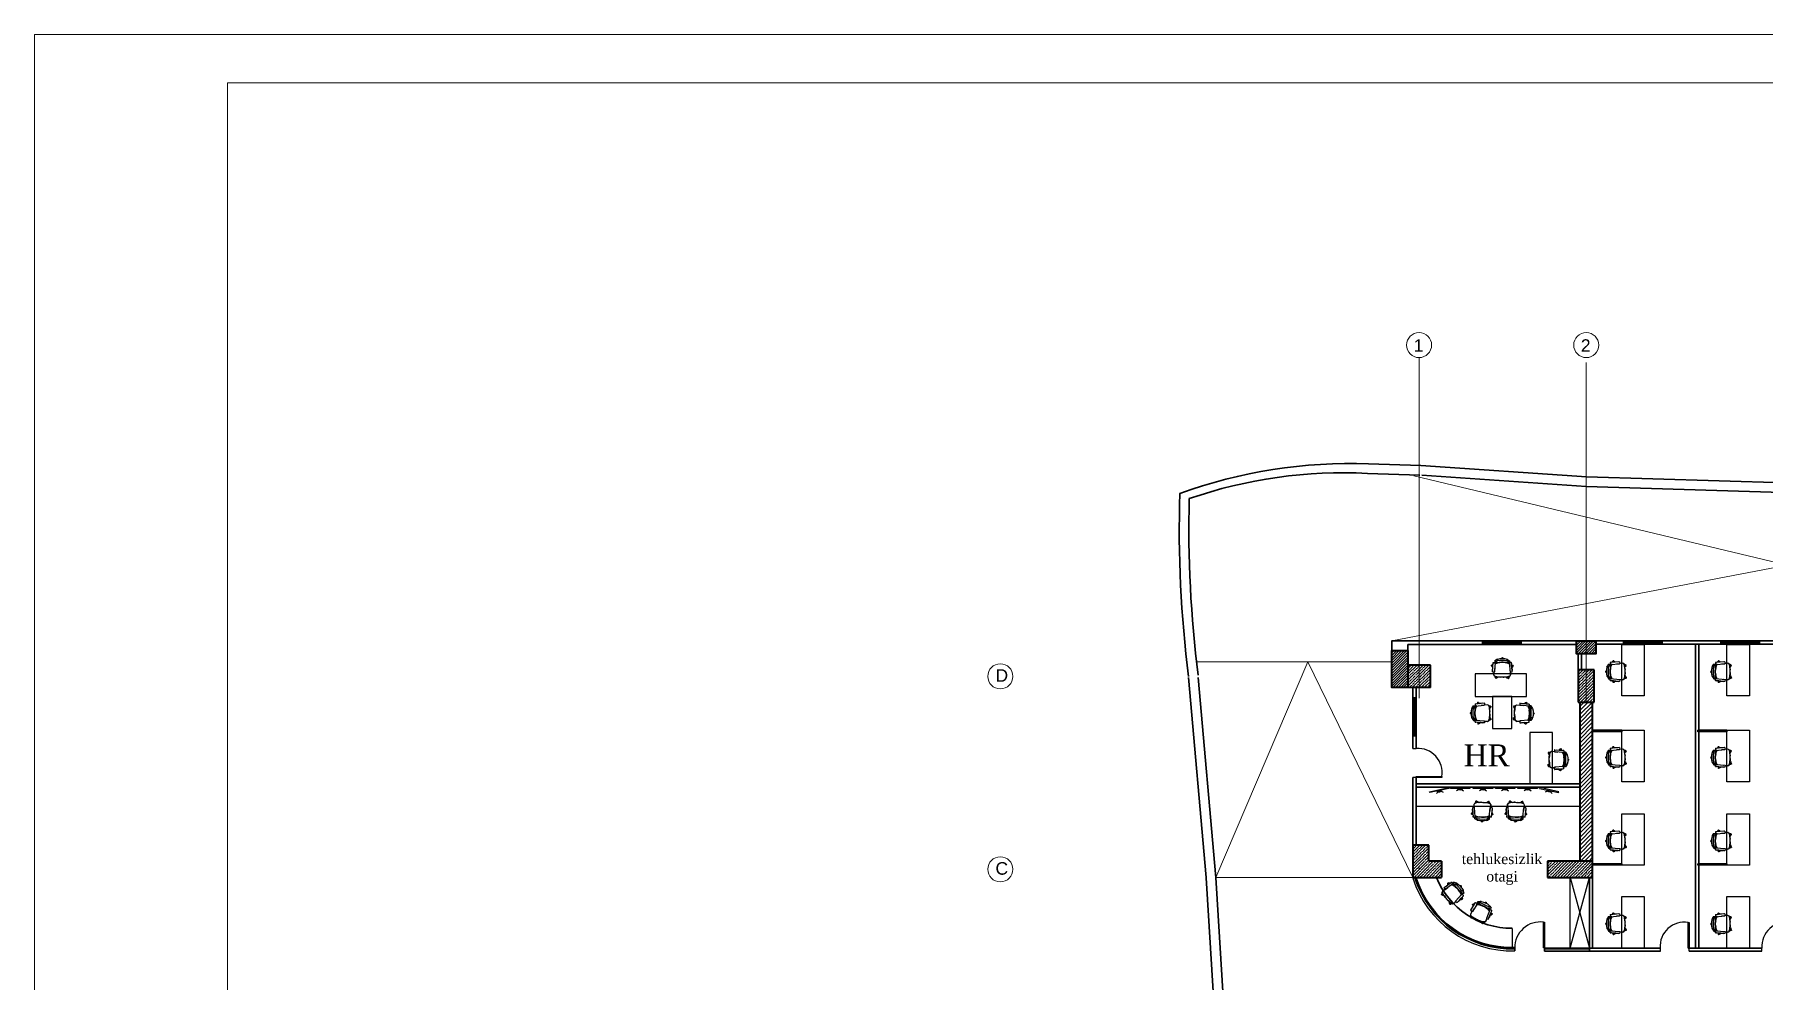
# Model space of a CAD drawing. Header units: millimetres. Extents: x 1531071 to 1560283, y -701792 to -691067.
# Drawn here: x 1531071 to 1536450, y -696078 to -693137 of the extents above; entities that cross this region are included whole.
import ezdxf

# ---------------------------------------------------------------- set-up
doc = ezdxf.new("R2010")
doc.units = ezdxf.units.MM
doc.header["$LTSCALE"] = 20
doc.header["$MEASUREMENT"] = 0
doc.linetypes.add('Dot & Dashed', pattern=[670.277762, 352.777767, -176.388884, 0, -141.111112])
for name, color, linetype, lineweight in [('A-Sect-Iden', 191, 'Continuous', 13), ('OXLAR', 6, 'Continuous', 5), ('RAZMERI', 251, 'Continuous', 5), ('Shtamp', 7, 'Continuous', 15), ('Text', 7, 'Continuous', 0), ('wall ext', 30, 'Continuous', 30)]:
    doc.layers.add(name, color=color, linetype=linetype, lineweight=lineweight)
doc.layers.add('mebel', color=21, linetype='Continuous')
for name, color, linetype, lineweight, true_color in [('Двери ArchiCAD_Ном._пера__23', 7, 'Continuous', 40, 0xff6600), ('Двери ArchiCAD_Ном._пера__47', 7, 'Continuous', 25, 0x373737), ('Конструктив - Колонны_Ном._пера__202', 7, 'Continuous', 0, 0x38637a), ('Конструктив - Колонны_Ном._пера__28', 7, 'Continuous', 40, 0xffe4e1), ('Конструктив - Перегородки_Ном._пера__47', 7, 'Continuous', 25, 0x373737)]:
    doc.layers.add(name, color=color, linetype=linetype, lineweight=lineweight, true_color=true_color)
doc.styles.add('Times New  Roman', font='times.ttf')
doc.styles.add('СГЕНЕРИР_СТИЛЬ_1', font='arial.ttf')

# ---------------------------------------------------------------- blocks, each defined once
blk = doc.blocks.new('m_102')
for p, q in [((-0.2, -0.2), (0, 0)), ((0, 0), (1.1, -1.1)), ((0, 0), (0, 0)), ((-11.2, -7.9), (-10.3, -7.4)), ((-11.1, -7.8), (-11.2, -7.9)), ((-11.2, -7.9), (-11.1, -8.1)), ((-11.1, -8.3), (-11, -7.9)), ((-11, -8.5), (-11.1, -8.3)), ((-11, -7.9), (-10.7, -7.7)), ((-9.7, -9), (-11, -8.5)), ((-10.9, -7.7), (-9.6, -7)), ((-10.3, -7.4), (-10.9, -7.7)), ((-10.7, -7.7), (-9.6, -8.1)), ((-10.7, -8.6), (-10.6, -9)), ((-10.6, -9), (-10.6, -9)), ((-10.6, -9), (-10.6, -9)), ((-10.6, -9), (-10.6, -9)), ((-10.6, -9), (-10.4, -9.4)), ((-10.4, -9.4), (-9.7, -9)), ((-9.7, -9), (-10.4, -9.3)), ((-9.6, -7), (-10.3, -7.4)), ((-10.2, -14.2), (-9.4, -5)), ((-10.2, -9.2), (-9.7, -9)), ((-10.2, -14.1), (-10.2, -14.5)), ((-10.2, -14.5), (-10.2, -14.2)), ((-10.2, -14.5), (-8.1, -14.7)), ((-10.1, -13), (-9.8, -9.9)), ((-9.6, -7), (-9.6, -7)), ((-9.4, -5), (-9.5, -5.9)), ((-9.4, -5), (-7.3, -5.1)), ((-8.7, -17.6), (-8.4, -14.7)), ((-8.6, -17.6), (-8.3, -14.7)), ((-7.3, -5.1), (-8.1, -14.4)), ((-8.1, -14.7), (-7.8, -11.2)), ((-8.1, -14.7), (-8.1, -14.3)), ((-7.7, -3.3), (-4.8, -1.6)), ((-5.6, -2.1), (-7.7, -3.3)), ((-7.7, -3.3), (-7.7, -3.6)), ((-7.7, -3.6), (-7.7, -3.8)), ((-7.7, -3.8), (-7.5, -4.3)), ((-7.5, -4.3), (-7.4, -4.6)), ((-7.3, -4.5), (-7.5, -4.3)), ((-7.4, -4.6), (-7.3, -4.5)), ((-7.4, -4.6), (-7.1, -4.8)), ((-7.4, -6.3), (-7.3, -5.3)), ((-7.4, -6.9), (-6.9, -6.1)), ((-7, -6.1), (-7.4, -6.7)), ((-7.4, -6.5), (-7.4, -6.3)), ((-7.3, -4.5), (-6.5, -4.1)), ((-7.1, -4.8), (-7.3, -4.5)), ((-7.1, -4.8), (-6.4, -4.9)), ((-7, -6.1), (-5, -5.2)), ((-6.9, -6.1), (-7, -6.1)), ((-6.9, -6.1), (-6.6, -6.1)), ((-6.6, -6.1), (-4.8, -5.3)), ((-6.5, -4.1), (-6, -4.2)), ((-6.4, -4.9), (-3.3, -4.8)), ((-6, -4.2), (-5.7, -3.5)), ((-5.7, -3.5), (-4.9, -3.3)), ((-4.8, -1.6), (-5.6, -2.1)), ((-5, -5.2), (-1, -4.8)), ((-4.9, -3.3), (-4.8, -2.1)), ((-2.5, -3.1), (-4.9, -3.3)), ((-4.8, -1.6), (-2.4, -1.1)), ((-4.8, -2.1), (-4.8, -1.6)), ((-4.8, -5.3), (-0.7, -4.8)), ((-3.3, -4.8), (2.9, -4.8)), ((-0.7, -4.8), (-3.3, -5.2)), ((-3.3, -5.2), (-0.5, -4.8)), ((2.1, -3.1), (-2.5, -3.1)), ((-1, -4.8), (-2.5, -5)), ((-2.4, -1.1), (2.1, -1.1)), ((-1.2, -1.1), (-0.9, -0.9)), ((-1.2, -4.8), (-1.2, -4.8)), ((-1, -4.8), (-1, -4.8)), ((-1, -4.8), (-1, -4.8)), ((-0.7, -4.8), (-1, -4.8)), ((-1, -4.8), (-1, -4.8)), ((-0.9, -0.9), (-0.6, -0.7)), ((-0.9, -0.9), (-0.9, -0.9)), ((-0.5, -4.8), (-0.7, -4.8)), ((-0.6, -0.4), (-0.4, -0.2)), ((-0.6, -1.1), (-0.6, -0.4)), ((-0.5, -4.8), (0.1, -4.8)), ((0.1, -4.8), (-0.5, -4.8)), ((-0.4, -0.2), (0, -0.2)), ((0, -0.2), (0.2, -0.4)), ((0.1, -4.8), (0.4, -4.8)), ((0.4, -4.8), (0.1, -4.8)), ((0.2, -0.4), (0.3, -1.1)), ((0.4, -4.8), (3, -5.2)), ((0.6, -4.8), (0.4, -4.8)), ((3, -5.2), (0.6, -4.8)), ((0.6, -4.8), (4.4, -5.3)), ((4.7, -5.2), (0.6, -4.8)), ((0.9, -4.8), (0.9, -4.8)), ((2.1, -1.1), (4.5, -1.6)), ((4.6, -3.3), (2.1, -3.1)), ((2.9, -4.8), (6.1, -4.9)), ((4.4, -5.3), (6.2, -6.1)), ((4.5, -1.6), (4.5, -2.1)), ((4.5, -1.6), (5.3, -2.1)), ((5.3, -2.1), (4.5, -1.6)), ((4.5, -2.1), (4.6, -3.3)), ((5.3, -3.5), (4.6, -3.3)), ((6.6, -6.1), (4.7, -5.2)), ((5.3, -2.1), (7.3, -3.3)), ((5.6, -4.2), (5.3, -3.5)), ((6.1, -4.1), (5.6, -4.2)), ((6.9, -4.5), (6.1, -4.1)), ((6.1, -4.9), (6.7, -4.8)), ((6.2, -6.1), (6.5, -6.1)), ((6.5, -6.1), (6.6, -6.1)), ((6.5, -6.1), (7, -6.9)), ((6.6, -6.1), (7, -6.7)), ((6.7, -4.8), (6.9, -4.5)), ((7.1, -4.6), (6.7, -4.8)), ((9, -5), (6.9, -5.1)), ((6.9, -5.1), (7, -6.3)), ((7, -6.3), (6.9, -5.3)), ((6.9, -5.3), (7.7, -14.7)), ((7.2, -4.3), (7.1, -4.6)), ((7.3, -3.8), (7.2, -4.3)), ((7.3, -3.3), (7.3, -3.6)), ((7.3, -3.6), (7.3, -3.8)), ((7.6, -13.2), (7.6, -13.5)), ((7.7, -14.3), (7.7, -14.3)), ((7.7, -14.7), (9.8, -14.5)), ((8, -14.7), (8.2, -17.6)), ((8.3, -17.6), (8.1, -14.7)), ((9, -5), (9.1, -5.9)), ((9, -5.1), (9, -5)), ((9.1, -6.1), (9, -5.1)), ((9.3, -8.4), (9.1, -6.1)), ((9.2, -7.7), (9.3, -7.7)), ((9.3, -7.7), (9.4, -7.4)), ((9.3, -8.1), (10.4, -7.7)), ((9.5, -10.6), (9.3, -8.4)), ((9.4, -7.4), (9.8, -7.6)), ((10.6, -8.5), (9.4, -9)), ((9.4, -9.6), (9.6, -9.8)), ((9.4, -9.9), (9.7, -13)), ((9.7, -13.1), (9.5, -10.6)), ((9.6, -9.8), (9.6, -9.8)), ((9.6, -9.8), (9.6, -9.8)), ((9.6, -9.8), (10, -10)), ((9.8, -14.2), (9.7, -13.1)), ((9.8, -7.6), (9.8, -7.6)), ((9.8, -7.6), (9.8, -7.7)), ((9.8, -7.7), (10.1, -7.8)), ((9.8, -14.5), (9.8, -14.1)), ((9.8, -14.5), (9.8, -14.2)), ((10, -10), (10.5, -9.1)), ((10.5, -9.1), (10.1, -9.8)), ((10.4, -7.7), (10.6, -7.9)), ((10.5, -9.1), (10.9, -8.2)), ((10.6, -7.9), (10.8, -8.3)), ((10.8, -8.3), (10.6, -8.5)), ((10.9, -8.2), (10.7, -8)), ((10.8, -8.5), (10.9, -8.2)), ((-7.8, -18.9), (-8.7, -17.6)), ((-7.8, -19), (-8.6, -17.6)), ((-7.8, -19), (-7.8, -18.9)), ((-7.8, -19), (-7.4, -19)), ((-5.9, -19.6), (-7.8, -19)), ((-7.4, -19), (-5.6, -19.7)), ((-7.4, -19.1), (-7.4, -19.2)), ((-7.4, -19.4), (-7.4, -19.1)), ((-7.4, -19.2), (-7.2, -20.6)), ((-7.2, -20.6), (-7.3, -19.9)), ((-7.2, -20.6), (-7.2, -20.9)), ((-7.2, -20.9), (-7.2, -20.9)), ((-7.2, -20.9), (-6.9, -20.9)), ((-6.4, -19.4), (-7.1, -20.4)), ((-7.1, -20.4), (-7.1, -20.7)), ((-7.1, -20.7), (-6.7, -21)), ((-6.7, -21), (-6.4, -20.9)), ((-6.4, -20.9), (-5.5, -19.7)), ((-6.3, -20.7), (-5.9, -20.7)), ((-1.9, -20), (-5.9, -19.6)), ((-5.9, -20.7), (-5.9, -20.7)), ((-5.9, -20.7), (-5.9, -20.7)), ((-5.9, -20.7), (-5.5, -20.7)), ((-5.6, -19.7), (-3.9, -19.6)), ((-1.8, -20), (-5.6, -19.7)), ((-5.5, -20.6), (-5.6, -19.8)), ((-5.6, -19.8), (-5.5, -20.4)), ((-5.5, -20.4), (-5.6, -19.8)), ((-5.5, -20.4), (-5.5, -20.6)), ((-5.5, -20.7), (-5.5, -20.6)), ((-3.9, -19.6), (-1.8, -20)), ((-1.8, -20), (-1.9, -20)), ((-1.3, -20), (-1.8, -20)), ((-0.8, -20), (-1.3, -20)), ((0.4, -20), (-0.8, -20)), ((0.9, -20), (0.4, -20)), ((0.9, -20), (3.5, -19.6)), ((5.3, -19.7), (0.9, -20)), ((0.9, -20), (1.4, -20)), ((1.4, -20), (1.5, -20)), ((1.5, -20), (5.5, -19.6)), ((3.5, -19.6), (5.3, -19.7)), ((4.4, -20.8), (4.5, -20.4)), ((4.5, -20.8), (4.4, -20.8)), ((4.5, -20.4), (4.6, -20.4)), ((4.8, -20.8), (4.5, -20.8)), ((4.6, -20.4), (4.7, -19.7)), ((4.6, -20.4), (4.6, -20.4)), ((5.1, -20.9), (4.8, -20.8)), ((5.1, -19.7), (6.1, -20.9)), ((5.5, -21), (5.1, -20.9)), ((7.1, -19), (5.3, -19.7)), ((5.5, -19.6), (7.4, -19)), ((5.5, -21), (6.2, -21.1)), ((6.2, -21.1), (5.5, -21)), ((6.8, -20.4), (6.1, -19.4)), ((6.1, -20.9), (6.4, -21)), ((6.2, -21.1), (6.5, -21.1)), ((6.3, -19.4), (6.7, -19.4)), ((6.4, -21), (6.7, -20.7)), ((6.5, -21.1), (6.6, -20.8)), ((6.5, -21.1), (6.5, -21.1)), ((6.7, -19.9), (6.6, -19.9)), ((6.6, -19.9), (6.6, -20.2)), ((6.6, -19.9), (6.6, -19.9)), ((6.7, -19.4), (6.8, -19.4)), ((6.8, -19.4), (6.7, -19.9)), ((6.7, -19.9), (6.7, -19.9)), ((6.7, -20.7), (6.8, -20.4)), ((7.4, -19), (7.1, -19)), ((8.2, -17.6), (7.4, -19)), ((7.4, -19), (7.5, -18.9)), ((7.5, -18.9), (8.3, -17.6))]:
    blk.add_line(p, q)

msp = doc.modelspace()

# ---------------------------------------------------------------- hatches: boundary and pattern name
at = {"layer": 'Конструктив - Колонны_Ном._пера__202', "linetype": 'Dot & Dashed'}
h = msp.add_hatch(dxfattribs=at)
h.set_pattern_fill('ANSI31', color=1, scale=45, style=0)
h.set_pattern_definition([(45, (1460266.486, -695265.147), (-3.97747564, 3.97747564), [])])
h.paths.add_polyline_path([(1535869, -695022.5), (1535929, -695022.5), (1535929, -695062.5), (1535869, -695062.5)])
h = msp.add_hatch(dxfattribs=at)
h.set_pattern_fill('ANSI31', color=1, scale=45, style=0)
h.set_pattern_definition([(45, (1460266.486, -695255.147), (-3.97747564, 3.97747564), [])])
h.paths.add_polyline_path([(1535294, -695052.5), (1535344, -695052.5), (1535344, -695167.5), (1535294, -695167.5)])
at = {"layer": 'Конструктив - Колонны_Ном._пера__202', "linetype": 'Continuous'}
h = msp.add_hatch(dxfattribs=at)
h.set_pattern_fill('ЖЕЛЕЗОБЕТОН__ГОСТ_', color=1, scale=0.1, style=0, pattern_type=2)
h.set_pattern_definition([(45, (1530099.897, -702539.711), (-9.192388, 9.192388), []), (45, (1530095.3, -702535.115), (-9.192388, 9.192388), [9.75, -3.25, 0, -3.25])])
h.paths.add_polyline_path([(1535344, -695167.5), (1535414, -695167.5), (1535414, -695097.5), (1535344, -695097.5)])
h = msp.add_hatch(dxfattribs=at)
h.set_pattern_fill('ЖЕЛЕЗОБЕТОН__ГОСТ_', color=1, scale=0.1, style=0, pattern_type=2)
h.set_pattern_definition([(45, (1528814.896, -703124.711), (-9.192388, 9.192388), []), (45, (1528810.3, -703120.115), (-9.192388, 9.192388), [9.75, -3.25, 0, -3.25])])
h.paths.add_polyline_path([(1535874, -695212.5), (1535924, -695212.5), (1535924, -695112.5), (1535874, -695112.5)])
h = msp.add_hatch(dxfattribs=at)
h.set_pattern_fill('БЛОКИ_ЭФФЕКТИВНЫЕ', color=1, scale=0.1, style=0, pattern_type=2)
h.set_pattern_definition([(45, (1528814.896, -701844.711), (-6.363961, 6.363961), [])])
h.paths.add_polyline_path([(1535879, -695212.5), (1535879, -695707.5), (1535919, -695707.5), (1535919, -695212.5)])
h = msp.add_hatch(dxfattribs=at)
h.set_pattern_fill('ЖЕЛЕЗОБЕТОН__ГОСТ_', color=1, scale=0.1, style=0, pattern_type=2)
h.set_pattern_definition([(45, (1530114.896, -703129.711), (-9.192388, 9.192388), []), (45, (1530110.3, -703125.115), (-9.192388, 9.192388), [9.75, -3.25, 0, -3.25])])
h.paths.add_polyline_path([(1535359, -695757.5), (1535409, -695757.5), (1535409, -695657.5), (1535359, -695657.5)])
h = msp.add_hatch(dxfattribs=at)
h.set_pattern_fill('ЖЕЛЕЗОБЕТОН__ГОСТ_', color=1, scale=0.1, style=0, pattern_type=2)
h.set_pattern_definition([(45, (1530224.896, -703129.711), (-9.192388, 9.192388), []), (45, (1530220.3, -703125.115), (-9.192388, 9.192388), [9.75, -3.25, 0, -3.25])])
h.paths.add_polyline_path([(1535409, -695757.5), (1535409, -695707.5), (1535449, -695707.5), (1535449, -695757.5)])
h = msp.add_hatch(dxfattribs=at)
h.set_pattern_fill('ЖЕЛЕЗОБЕТОН__ГОСТ_', color=1, scale=0.1, style=0, pattern_type=2)
h.set_pattern_definition([(45, (1530114.896, -703124.711), (-9.192388, 9.192388), []), (45, (1530110.3, -703120.115), (-9.192388, 9.192388), [9.75, -3.25, 0, -3.25])])
h.paths.add_polyline_path([(1535779, -695707.5), (1535779, -695757.5), (1535919, -695757.5), (1535919, -695707.5)])

# ---------------------------------------------------------------- linework, layer by layer
at = {"color": 0, "lineweight": 30, "ltscale": 0.5}
for p, q in [((1535900, -694512.6), (1535384.6, -694477.2)), ((1535899, -694542.6), (1535387.9, -694507.5)), ((1536509, -694560.5), (1535899, -694542.6)), ((1536519, -694530.5), (1535900, -694512.6)), ((1534661.5, -695135.7), (1534716, -695757.5)), ((1534691.5, -695135.7), (1534746, -695757.5)), ((1534716, -695759.4), (1534762, -696489.4)), ((1534746, -695757.5), (1534792, -696487.5))]:
    msp.add_line(p, q, dxfattribs=at)
for points in [[(1535384.6, -694477.2), (1535221.4, -694471.5, 0.094937), (1534634.4, -694563.7, 0.039478), (1534661.6, -695133)], [(1535381.5, -694507), (1535218.8, -694501.4, 0.096251), (1534663.9, -694579.8, 0.038128), (1534691.3, -695128.7, 0.042872)], [(1535368.9, -695757.5, 0.333524), (1535676.5, -695975.9, 75.974925)], [(1535432.7, -695757.5, 0.305492), (1535668.3, -695916, 0.333524)]]:
    msp.add_lwpolyline(points, format="xyb", dxfattribs=at)
for points in [[(1535294, -695052.5), (1535294, -695022.5), (1535409, -695022.5)], [(1535409, -695033.7), (1535869, -695033.7), (1535869, -695022.5), (1535409, -695022.5)], [(1535929, -695022.5), (1536509, -695022.5)], [(1535929, -695032.5), (1536509, -695032.5)], [(1536239, -695977.5), (1536239, -695032.5)], [(1536249, -695977.5), (1536249, -695032.5)], [(1535409, -695033.7), (1535344, -695033.7), (1535344, -695052.5)], [(1535370.2, -695356.7), (1535370.2, -695167.5), (1535359, -695167.5), (1535359, -695356.7)], [(1535359, -695446.7), (1535359, -695657.5), (1535370.2, -695657.5), (1535370.2, -695446.7)], [(1535676.5, -695975.9), (1535676.5, -695975.9), (1535676.5, -695986), (1535676.5, -695986)], [(1535676.5, -695986), (1535676.5, -695975.9)], [(1535769.5, -695986.7), (1535909, -695987.5), (1535909, -695977.5), (1535769.5, -695976.7)], [(1535769.5, -695976.7), (1535769.5, -695976.7), (1535769.5, -695986.7)], [(1536129.1, -695977.5), (1535909, -695977.5), (1535909, -695987.5), (1536128.9, -695987.5)], [(1536445.7, -695977.5), (1536216.1, -695977.5)], [(1536219.1, -695987.5), (1536445.7, -695987.5)]]:
    msp.add_lwpolyline(points, dxfattribs=at)
for points in [[(1535874, -695112.5), (1535874, -695062.5), (1535884, -695062.5), (1535884, -695112.5)], [(1535879, -695476.7), (1535370.2, -695476.7), (1535370.2, -695466.7), (1535879, -695466.7), (1535879, -695476.7)], [(1535919, -695757.5), (1535919, -695977.5), (1535909, -695977.5), (1535909, -695757.5)]]:
    msp.add_lwpolyline(points, close=True, dxfattribs=at)
at = {"layer": 'A-Sect-Iden', "color": 0, "ltscale": 0.5}
for p, q in [((1535362.9, -694508.8), (1536524, -694787)), ((1536524, -694787), (1535294, -695022.5)), ((1535294, -695087.5), (1534685.3, -695087.5)), ((1535033.1, -695087.5), (1534746, -695757.5)), ((1535033.1, -695087.5), (1535359, -695757.5)), ((1535344, -695052.5), (1535344, -695097.5)), ((1535344, -695167.5), (1535294, -695167.5)), ((1535359, -695757.5), (1534746, -695757.5))]:
    msp.add_line(p, q, dxfattribs=at)
msp.add_lwpolyline([(1535869, -695062.5), (1535929, -695062.5), (1535929, -695022.5), (1535869, -695022.5)], close=True, dxfattribs=at)
at = {"layer": 'OXLAR', "color": 6, "linetype": 'Dot & Dashed', "ltscale": 0.15}
for p, q in [((1535379, -694141.6), (1535379, -699607.5)), ((1535899, -694156.4), (1535899, -699622.4))]:
    msp.add_line(p, q, dxfattribs=at)
at = {"layer": 'RAZMERI', "color": 0}
for centre in [(1535379, -694102.6), (1535899, -694102.6), (1534075.8, -695132.5), (1534075.8, -695732.5)]:
    msp.add_circle(centre, 39, dxfattribs=at)
at = {"layer": 'Shtamp', "lineweight": 15}
for points in [[(1543416.1, -701792.1), (1543416.1, -701792.1), (1531070.5, -701792.1), (1531070.5, -693137.1), (1531070.5, -693137.1), (1543416.1, -693137.1)], [(1543266.1, -701642.1), (1531670.5, -701642.1), (1531670.5, -693287.1), (1543266.1, -693287.1)]]:
    msp.add_lwpolyline(points, close=True, dxfattribs=at)
at = {"layer": 'wall ext', "color": 3, "lineweight": -3, "ltscale": 0.5}
for points in [[(1535576.4, -695032.5), (1535576.4, -695022.5), (1535696.4, -695022.5), (1535696.4, -695032.5)], [(1535576.4, -695026.2), (1535696.4, -695026.2), (1535696.4, -695028.9), (1535576.4, -695028.9)], [(1536015.5, -695032.5), (1536015.5, -695022.5), (1536135.5, -695022.5), (1536135.5, -695032.5)], [(1536015.5, -695026.2), (1536135.5, -695026.2), (1536135.5, -695028.9), (1536015.5, -695028.9)], [(1536318.2, -695032.5), (1536318.2, -695022.5), (1536438.2, -695022.5), (1536438.2, -695032.5)], [(1536318.2, -695026.1), (1536438.2, -695026.1), (1536438.2, -695029.4), (1536318.2, -695029.4)], [(1535359, -695198.4), (1535370.2, -695198.4), (1535370.2, -695318.4), (1535359, -695318.4)], [(1535363.5, -695198.4), (1535366.3, -695198.4), (1535366.3, -695318.4), (1535363.5, -695318.4)], [(1535769.5, -695978.9), (1535909, -695978.9), (1535909, -695981.3), (1535769.5, -695981.3)]]:
    msp.add_lwpolyline(points, close=True, dxfattribs=at)
at = {"layer": 'wall ext', "color": 0, "lineweight": -3, "ltscale": 0.5}
for points in [[(1536009.4, -695193.3), (1536009.4, -695033.3), (1536079.4, -695033.3), (1536079.4, -695193.3)], [(1536336.8, -695193.3), (1536336.8, -695033.3), (1536406.8, -695033.3), (1536406.8, -695193.3)], [(1535713.2, -695124.9), (1535553.2, -695124.9), (1535553.2, -695194.9), (1535713.2, -695194.9)], [(1535607.3, -695194.9), (1535607.3, -695294.9), (1535667.3, -695294.9), (1535667.3, -695194.9)], [(1536009.4, -695300.2), (1535919, -695300.2), (1535919, -695300.2), (1536009.4, -695300.2)], [(1535919, -695300.2), (1536009.4, -695300.2), (1536009.4, -695304.7), (1535919, -695304.7)], [(1536009.4, -695460.2), (1536009.4, -695300.2), (1536079.4, -695300.2), (1536079.4, -695460.2)], [(1536336.8, -695300.2), (1536246.4, -695300.2), (1536246.4, -695300.2), (1536336.8, -695300.2)], [(1536246.4, -695300.2), (1536336.8, -695300.2), (1536336.8, -695304.7), (1536246.4, -695304.7)], [(1536336.8, -695460.2), (1536336.8, -695300.2), (1536406.8, -695300.2), (1536406.8, -695460.2)], [(1535794, -695466.7), (1535794, -695306.7), (1535724, -695306.7), (1535724, -695466.7)], [(1535370.2, -695536.7), (1535879, -695536.7), (1535879, -695476.7), (1535370.2, -695476.7)], [(1535411.8, -695491.8), (1535471.1, -695478.4), (1535471.6, -695480.9), (1535412.3, -695494.2)], [(1535476.2, -695478.3), (1535537, -695478.3), (1535537, -695480.8), (1535476.2, -695480.8)], [(1535547.6, -695478.3), (1535608.4, -695478.3), (1535608.4, -695480.8), (1535547.6, -695480.8)], [(1535616.5, -695478.3), (1535677.3, -695478.3), (1535677.3, -695480.8), (1535616.5, -695480.8)], [(1535686.4, -695478.3), (1535747.2, -695478.3), (1535747.2, -695480.8), (1535686.4, -695480.8)], [(1535813.8, -695491.8), (1535754.4, -695478.4), (1535753.9, -695480.9), (1535813.2, -695494.2)], [(1536009.4, -695719.6), (1536009.4, -695559.6), (1536079.4, -695559.6), (1536079.4, -695719.6)], [(1536336.8, -695719.6), (1536336.8, -695559.6), (1536406.8, -695559.6), (1536406.8, -695719.6)], [(1536009.4, -695715), (1535919, -695715), (1535919, -695715), (1536009.4, -695715)], [(1535919, -695715), (1536009.4, -695715), (1536009.4, -695719.5), (1535919, -695719.5)], [(1536336.8, -695715), (1536246.4, -695715), (1536246.4, -695715), (1536336.8, -695715)], [(1536246.4, -695715), (1536336.8, -695715), (1536336.8, -695719.5), (1536246.4, -695719.5)], [(1535909, -695977.5), (1535849, -695977.5), (1535849, -695757.5)], [(1536009.4, -695977.4), (1536009.4, -695817.4), (1536079.4, -695817.4), (1536079.4, -695977.4)], [(1536336.8, -695977.4), (1536336.8, -695817.4), (1536406.8, -695817.4), (1536406.8, -695977.4)]]:
    msp.add_lwpolyline(points, close=True, dxfattribs=at)
for points in [[(1535359, -695356.7), (1535370.2, -695356.7)], [(1535370.2, -695446.7), (1535359, -695446.7)], [(1535442, -695487.6), (1535432.6, -695497)], [(1535442, -695487.6), (1535453.8, -695492.7)], [(1535506.6, -695480.8), (1535495.4, -695488)], [(1535506.6, -695480.8), (1535517.1, -695488.4)], [(1535578, -695480.8), (1535566.7, -695488)], [(1535578, -695480.8), (1535588.4, -695488.4)], [(1535646.9, -695480.8), (1535635.6, -695488)], [(1535646.9, -695480.8), (1535657.3, -695488.4)], [(1535716.8, -695480.8), (1535705.5, -695488)], [(1535716.8, -695480.8), (1535727.2, -695488.4)], [(1535783.6, -695487.6), (1535771.7, -695492.7)], [(1535783.6, -695487.6), (1535792.9, -695497)], [(1535849, -695977.2), (1535909, -695757.5)], [(1535668.3, -695916.1), (1535668.3, -695976.1)], [(1536128.9, -695977.6), (1536128.9, -695987.6)], [(1536219.1, -695987.5), (1536219.1, -695977.5)], [(1536445.7, -695987.5), (1536445.7, -695977.5)]]:
    msp.add_lwpolyline(points, dxfattribs=at)
at = {"layer": 'wall ext', "lineweight": -3, "ltscale": 0.5}
for points in [[(1535370.2, -695443.7), (1535450.2, -695443.7, 0.480133), (1535370.2, -695356.7, -10.749607)], [(1535766.5, -695976.7), (1535766.5, -695896.7, 0.454848), (1535676.5, -695976.7, -10.749607)], [(1536216.1, -695977.5), (1536216.1, -695897.5, 0.480133), (1536129.1, -695977.5, -10.749607)], [(1536532.7, -695977.5), (1536532.7, -695897.5, 0.480133), (1536445.7, -695977.5, -10.749607)]]:
    msp.add_lwpolyline(points, format="xyb", dxfattribs=at)
for points in [[(1535450.2, -695443.7), (1535450.2, -695446.7), (1535370.2, -695446.7), (1535370.2, -695443.7)], [(1535766.5, -695896.7), (1535769.5, -695896.7), (1535769.5, -695976.7), (1535766.5, -695976.7)], [(1536216.1, -695897.5), (1536219.1, -695897.5), (1536219.1, -695977.5), (1536216.1, -695977.5)]]:
    msp.add_lwpolyline(points, close=True, dxfattribs=at)
at = {"layer": 'wall ext', "color": 0, "lineweight": -3, "ltscale": 0.5}
for points in [[(1535433.8, -695489.4, 0.498109), (1535450.3, -695485.7, -0.50827)], [(1535498.2, -695480.8, 0.498109), (1535515.2, -695480.8, -0.50827)], [(1535569.6, -695480.8, 0.498109), (1535586.5, -695480.8, -0.50827)], [(1535638.5, -695480.8, 0.498109), (1535655.4, -695480.8, -0.50827)], [(1535708.4, -695480.8, 0.498109), (1535725.3, -695480.8, -0.50827)], [(1535791.7, -695489.4, -0.498109), (1535775.2, -695485.7, 0.50827)], [(1535359.4, -695760.5, 0.333524), (1535676.8, -695985.9, 0.333524)]]:
    msp.add_lwpolyline(points, format="xyb", dxfattribs=at)
at = {"layer": 'wall ext', "color": 4, "lineweight": -3, "ltscale": 0.5}
msp.add_lwpolyline([(1536249, -695510), (1536249, -695505)], dxfattribs=at)
at = {"layer": 'wall ext', "color": 3, "lineweight": -3, "ltscale": 0.5}
for points in [[(1535365.1, -695758.7, 0.333524), (1535676.6, -695979.9, 0.333524)], [(1535367, -695758.1, 0.333524), (1535676.6, -695977.9, 0.333524)]]:
    msp.add_lwpolyline(points, format="xyb", dxfattribs=at)
at = {"layer": 'Двери ArchiCAD_Ном._пера__23', "color": 0, "linetype": 'Continuous'}
msp.add_line((1535919, -695707.5), (1535909, -695707.5), dxfattribs=at)
at = {"layer": 'Двери ArchiCAD_Ном._пера__47', "color": 0, "linetype": 'Continuous'}
msp.add_line((1535909, -695707.5), (1535919, -695707.5), dxfattribs=at)
at = {"layer": 'Конструктив - Колонны_Ном._пера__28', "color": 0, "linetype": 'Continuous'}
for p, q in [((1535414, -695097.5), (1535344, -695097.5)), ((1535414, -695167.5), (1535414, -695097.5)), ((1535924, -695112.5), (1535874, -695112.5)), ((1535874, -695112.5), (1535874, -695212.5)), ((1535924, -695212.5), (1535924, -695112.5)), ((1535874, -695212.5), (1535924, -695212.5)), ((1535409, -695657.5), (1535359, -695657.5)), ((1535359, -695657.5), (1535359, -695757.5)), ((1535409, -695707.5), (1535409, -695657.5)), ((1535779, -695707.5), (1535779, -695757.5)), ((1535919, -695707.5), (1535779, -695707.5)), ((1535909, -695707.5), (1535879, -695707.5)), ((1535919, -695757.5), (1535919, -695707.5)), ((1535359, -695757.5), (1535448.9, -695757.5)), ((1535779, -695757.5), (1535919, -695757.5))]:
    msp.add_line(p, q, dxfattribs=at)
at = {"layer": 'Конструктив - Колонны_Ном._пера__28', "color": 0, "ltscale": 0.5}
for p, q in [((1535344, -695097.5), (1535344, -695167.5)), ((1535414, -695167.5), (1535344, -695167.5)), ((1535449, -695707.5), (1535449, -695757.4)), ((1535448.9, -695752.5), (1535449, -695752.4)), ((1535448.9, -695757.5), (1535449, -695757.4))]:
    msp.add_line(p, q, dxfattribs=at)
at = {"layer": 'Конструктив - Колонны_Ном._пера__28', "color": 0, "linetype": 'Continuous'}
for points in [[(1535869, -695022.5), (1535929, -695022.5), (1535929, -695062.5), (1535869, -695062.5)], [(1535294, -695052.5), (1535344, -695052.5), (1535344, -695167.5), (1535294, -695167.5)]]:
    msp.add_lwpolyline(points, close=True, dxfattribs=at)
at = {"layer": 'Конструктив - Колонны_Ном._пера__28', "color": 0, "linetype": 'Continuous', "flags": 128}
for points in [[(1535879, -695212.5), (1535879, -695707.5)], [(1535919, -695707.5), (1535919, -695212.5)], [(1535449, -695707.5), (1535409, -695707.5)]]:
    msp.add_lwpolyline(points, dxfattribs=at)
at = {"layer": 'Конструктив - Перегородки_Ном._пера__47', "color": 0, "linetype": 'Continuous'}
msp.add_line((1535909, -695707.5), (1535919, -695707.5), dxfattribs=at)

# ---------------------------------------------------------------- block references
at = {"layer": 'mebel', "xscale": 3.067007019783025, "yscale": 3.067007019783025, "zscale": 3.067007019783025}
msp.add_blockref('m_102', (1535638.3, -695074), dxfattribs=at)
at = {"layer": 'mebel'}
for p, xscale, yscale, zscale, rotation in [((1535958.5, -695118.3), -3.067007019783025, 3.067007019783025, 3.067007019783025, 90), ((1536285.9, -695118.3), -3.067007019783025, 3.067007019783025, 3.067007019783025, 90), ((1535537.7, -695247.4), -3.067007019783025, 3.067007019783025, 3.067007019783025, 90), ((1535737, -695247.4), 3.067007019783025, 3.067007019783025, 3.067007019783025, 270), ((1535958.5, -695385.3), -3.067007019783025, 3.067007019783025, 3.067007019783025, 90), ((1536285.9, -695385.3), -3.067007019783025, 3.067007019783025, 3.067007019783025, 90), ((1535844.9, -695391.8), 3.067007019783025, 3.067007019783025, 3.067007019783025, 270), ((1535574.8, -695585.6), 3.067007019783024, 3.067007019783024, 3.067007019783024, 179.6779616868083), ((1535679.4, -695585.6), 3.067007019783024, 3.067007019783024, 3.067007019783024, 179.6779616868083), ((1535958.5, -695644.7), -3.067007019783025, 3.067007019783025, 3.067007019783025, 90), ((1536285.9, -695644.7), -3.067007019783025, 3.067007019783025, 3.067007019783025, 90), ((1535510.3, -695783.6), 3.067007019783024, 3.067007019783024, 3.067007019783024, 311.9140630982742), ((1535587.2, -695834.4), 3.067007019783025, 3.067007019783025, 3.067007019783025, 334.0198608667193), ((1535958.5, -695902.4), -3.067007019783025, 3.067007019783025, 3.067007019783025, 90), ((1536285.9, -695902.4), -3.067007019783025, 3.067007019783025, 3.067007019783025, 90)]:
    msp.add_blockref('m_102', p, dxfattribs=dict(at, xscale=xscale, yscale=yscale, zscale=zscale, rotation=rotation))

# ---------------------------------------------------------------- texts
at = {"layer": 'RAZMERI', "color": 0, "style": 'СГЕНЕРИР_СТИЛЬ_1'}
for s, p in [('1', (1535362.2, -694123.4)), ('2', (1535882.2, -694123.4)), ('D', (1534060.7, -695149.3)), ('C', (1534060.7, -695749.3))]:
    msp.add_text(s, height=39, dxfattribs=at).set_placement(p)
at = {"layer": 'Text', "color": 0, "lineweight": 13, "attachment_point": 5, "style": 'Times New  Roman'}
for s, insert, char_height, width in [('HR', (1535589.2, -695378.2), 68.09, 1403.292), ('tehlukesizlik\\Potagi', (1535637.1, -695732.5), 32.478, 669.374)]:
    msp.add_mtext(s, dxfattribs=dict(at, insert=insert, char_height=char_height, width=width))

doc.saveas('drawing.dxf')
